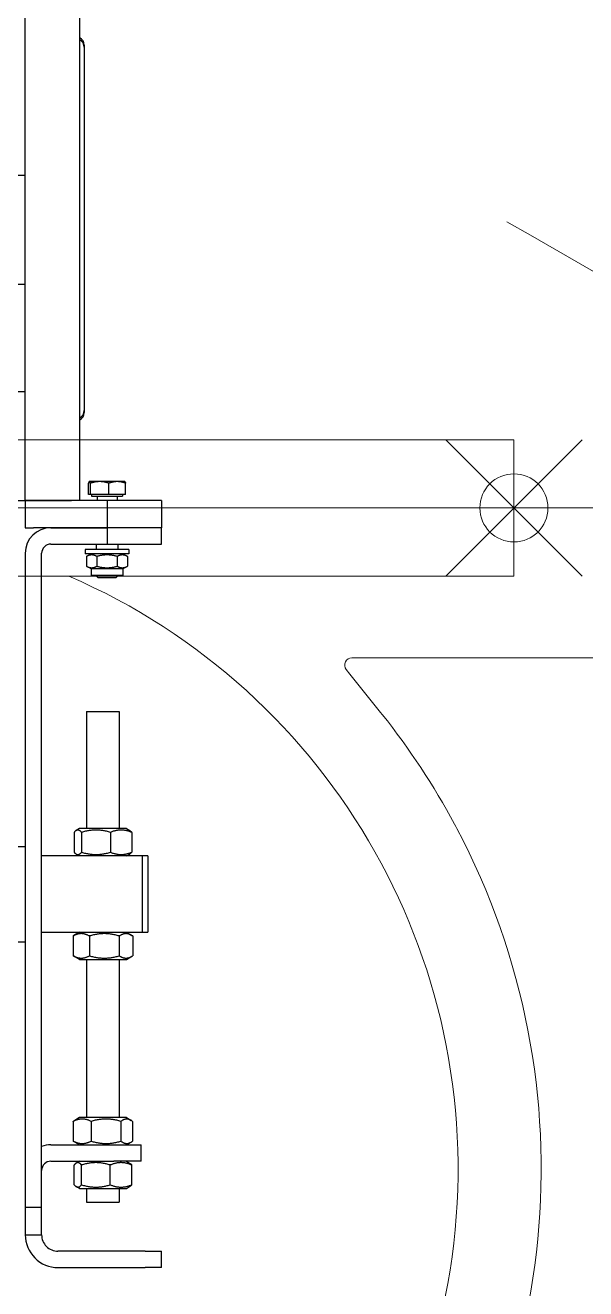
# Model space of a CAD drawing. Extents: x -3873 to 164127, y 7129 to 96529.
# Drawn here: x 43470.2 to 43675.8, y 49421.9 to 49885.4 of the extents above; entities that cross this region are included whole.
import ezdxf

# ---------------------------------------------------------------- set-up
doc = ezdxf.new("R2010")
doc.units = 0
doc.header["$PDMODE"] = 35
doc.header["$PDSIZE"] = 25
doc.layers.get('0').update_dxf_attribs({"linetype": 'CONTINUOUS'})
doc.layers.add('LAYOUT', color=90, linetype='CONTINUOUS')
doc.layers.add('LAYOUT-KROMEKA', color=1, linetype='CONTINUOUS')
doc.layers.add('LAYOUT Kromeka', color=1, linetype='CONTINUOUS', lineweight=5)

# ---------------------------------------------------------------- blocks, each defined once
blk = doc.blocks.new('*U204')
at = {"ltscale": 10}
for p, q in [((55, 634.29), (55, 440.53)), ((-25, 500), (25, 500)), ((-25, 500), (-25, 242.5)), ((25, 242.5), (25, 500)), ((115.96, 478.18), (116.84, 478.65)), ((116.84, 478.65), (117.6, 479.05)), ((60.97, 439.8), (75, 451.07)), ((75.78, 451.69), (75, 451.07)), ((59.31, 438.47), (60.97, 439.8))]:
    blk.add_line(p, q, dxfattribs=at)
blk.add_lwpolyline([(0, 500), (0, 242.5, 0.414213), (242.5, 0), (500, 0)], format="xyb", dxfattribs=at)
for centre, radius, start, end in [((242.5, 242.5), 267.5, 51.1156, 117.8334), ((242.5, 242.5), 237, 293.4048, 156.5952), ((242.5, 242.5), 267.5, 118.2333, 128.553), ((57.65, 440.53), 2.65, 180.0001, 308.768)]:
    blk.add_arc(centre, radius, start, end, dxfattribs=at)
at = {"color": 5, "ltscale": 10}
blk.add_point((0, 500), dxfattribs=at)
blk = doc.blocks.new('general_wheeld_90_485b')
at = {"ltscale": 10}
for p, q in [((100, 712.95), (105, 721.61)), ((55.35, 635.62), (100, 712.95))]:
    blk.add_line(p, q, dxfattribs=at)
blk = doc.blocks.new('A$Ccf7c2aec')
at = {"layer": 'LAYOUT-KROMEKA'}
for p, q in [((281.4, 374.1), (281.4, 276.1)), ((321.4, 374.1), (321.4, 276.1)), ((360.63, 276.1), (360.63, 374.1)), ((400.63, 276.1), (400.63, 374.1)), ((119.5, 366.6), (119.5, 276.1)), ((154.5, 366.6), (154.5, 276.1)), ((12, 276.1), (12, 270.1)), ((22, 276.1), (12, 276.1)), ((22, 270.1), (22, 276.1)), ((262, 276.1), (22, 276.1)), ((281.4, 276.1), (271.4, 276.1)), ((271.4, 276.1), (271.4, 273.1)), ((281.4, 276.1), (1830.63, 276.1)), ((281.4, 273.1), (281.4, 276.1)), ((281.4, 276.1), (281.4, 273.1)), ((12, 270.1), (22, 270.1)), ((22, 270.1), (262, 270.1)), ((123, 270.1), (123, 233.1)), ((151, 233.1), (151, 270.1)), ((271.4, 246.1), (271.4, 273.1)), ((281.4, 273.1), (281.4, 259.1)), ((281.4, 246.1), (281.4, 273.1)), ((39, 266.7), (39, 243.6)), ((45, 266.7), (45, 243.6)), ((265.4, 266.7), (265.4, 246.1)), ((271.4, 266.7), (271.4, 246.1)), ((0, 264.1), (0, 232.1)), ((6, 232.1), (6, 264.1)), ((29, 256.2), (29.69, 257.4)), ((29, 256.2), (29, 239)), ((30.37, 258.15), (37.63, 258.15)), ((30.37, 255.47), (37.63, 255.47)), ((39, 256.2), (38.31, 257.4)), ((45, 256.2), (46, 257.93)), ((53.63, 258.49), (46.37, 258.49)), ((55, 256.2), (54, 257.93)), ((55, 239), (55, 256.2)), ((113, 256.2), (114.19, 258.26)), ((113, 256.2), (113, 239)), ((121.63, 258.55), (114.37, 258.55)), ((123, 256.2), (121.81, 258.26)), ((151, 256.2), (151.7, 257.41)), ((159.63, 258.17), (152.37, 258.17)), ((159.63, 255.43), (152.37, 255.43)), ((161, 256.2), (160.3, 257.41)), ((161, 239), (161, 256.2)), ((281.4, 256.1), (1830.63, 256.1)), ((24, 253.6), (24, 241.6)), ((29, 253.6), (24, 253.6)), ((53.63, 251.92), (46.37, 251.92)), ((113, 253.6), (55, 253.6)), ((121.63, 252.57), (114.37, 252.57)), ((204, 253.6), (161, 253.6)), ((204, 253.6), (204, 241.6)), ((253.8, 240.3), (253.8, 251.9)), ((256.3, 251.9), (253.8, 251.9)), ((256.3, 251.9), (257.28, 253.61)), ((256.3, 240.3), (256.3, 251.9)), ((260.82, 253.61), (257.28, 253.61)), ((261.8, 251.9), (260.82, 253.61)), ((261.8, 238.1), (261.8, 254.1)), ((263.4, 254.1), (261.8, 254.1)), ((263.4, 238.1), (263.4, 254.1)), ((283, 251.8), (283, 240.4)), ((283.6, 251.8), (283, 251.8)), ((283.6, 252.21), (283.6, 252.93)), ((283.6, 252.93), (287.72, 252.93)), ((283.6, 252.21), (287.72, 252.21)), ((283.6, 245.38), (283.6, 252.21)), ((288.3, 252.6), (288.28, 252.63)), ((288.3, 252.57), (288.3, 252.6)), ((288.3, 248.79), (288.3, 252.57)), ((447.63, 254.46), (313.63, 254.46)), ((448.4, 254.46), (314.4, 254.46)), ((253, 249.33), (253.77, 250.1)), ((253, 242.87), (253, 249.33)), ((253.77, 250.1), (253.77, 242.1)), ((253.8, 250.1), (253.77, 250.1)), ((260.82, 249.85), (257.28, 249.85)), ((265.4, 250.1), (263.4, 250.1)), ((265.4, 246.1), (265.4, 226.1)), ((271.4, 246.1), (265.4, 246.1)), ((281.4, 246.1), (271.4, 246.1)), ((271.4, 226.1), (271.4, 246.1)), ((271.4, 226.1), (271.4, 246.1)), ((283, 249.76), (281.4, 249.76)), ((281.4, 226.1), (281.4, 246.1)), ((288.3, 242.32), (288.3, 248.79)), ((29, 241.6), (24, 241.6)), ((30.37, 244.92), (37.63, 244.92)), ((39, 233.6), (39, 243.6)), ((45, 243.6), (45, 233.6)), ((53.63, 241.02), (46.37, 241.02)), ((113, 241.6), (55, 241.6)), ((121.63, 241.61), (114.37, 241.61)), ((159.63, 244.86), (152.37, 244.86)), ((204, 241.6), (161, 241.6)), ((253, 242.87), (253.77, 242.1)), ((253.8, 242.1), (253.77, 242.1)), ((260.82, 242.35), (257.28, 242.35)), ((265.4, 242.1), (263.4, 242.1)), ((283, 242.44), (281.4, 242.44)), ((283.6, 245.38), (287.72, 245.38)), ((283.6, 239.27), (283.6, 245.38)), ((288.3, 239.6), (288.3, 242.32)), ((29, 239), (29.69, 237.8)), ((30.37, 237.05), (37.63, 237.05)), ((39, 239), (38.31, 237.8)), ((45, 239), (46, 237.27)), ((53.63, 236.71), (46.37, 236.71)), ((55, 239), (54, 237.27)), ((113, 239), (114.19, 236.94)), ((121.63, 236.65), (114.37, 236.65)), ((123, 239), (121.81, 236.94)), ((151, 239), (151.7, 237.79)), ((159.63, 237.03), (152.37, 237.03)), ((161, 239), (160.3, 237.79)), ((256.3, 240.3), (253.8, 240.3)), ((256.3, 240.3), (257.28, 238.59)), ((260.82, 238.59), (257.28, 238.59)), ((261.8, 240.3), (260.82, 238.59)), ((263.4, 238.1), (261.8, 238.1)), ((283.6, 240.4), (283, 240.4)), ((283.6, 239.27), (287.72, 239.27)), ((288.3, 239.6), (288.28, 239.57)), ((0, 226.1), (0, 232.1)), ((6, 232.1), (6, 226.1)), ((39, 233.6), (45, 233.6)), ((123, 233.1), (151, 233.1)), ((151, 231.1), (123, 231.1)), ((0, 226.1), (6, 226.1)), ((265.4, 226.1), (271.4, 226.1)), ((281.4, 226.1), (271.4, 226.1))]:
    blk.add_line(p, q, dxfattribs=at)
for centre, radius, start, end in [((12, 264.1), 12, 90, 180), ((262, 266.7), 9.4, 0, 90), ((12, 264.1), 6, 90, 180), ((35.6, 266.7), 3.4, 0, 90), ((35.6, 266.7), 9.4, 0, 21.2048), ((262, 266.7), 3.4, 0, 90), ((313.63, 257.46), 3, 206.9534, 270), ((314.4, 257.46), 3, 206.9534, 270), ((447.63, 257.46), 3, 270, 333.0466), ((448.4, 257.46), 3, 270, 333.0466)]:
    blk.add_arc(centre, radius, start, end, dxfattribs=at)
for points, weights in [([(30.37, 258.15), (28.78, 256.81), (30.37, 255.47)], [1, 1.15470053838, 1]), ([(30.37, 255.47), (28.78, 250.2), (30.37, 244.92)], [1, 1.15470053838, 1]), ([(37.63, 255.47), (39.22, 256.81), (37.63, 258.15)], [1, 1.15470053838, 1]), ([(37.63, 244.92), (39.22, 250.2), (37.63, 255.47)], [1, 1.15470053838, 1]), ([(46.37, 258.49), (44.78, 255.2), (46.37, 251.92)], [1, 1.15470053838, 1]), ([(46, 257.93), (46.16, 258.2), (46.37, 258.49)], [1.0320687716, 1.01816804189, 1]), ([(53.63, 251.92), (55.22, 255.2), (53.63, 258.49)], [1, 1.15470053838, 1]), ([(53.63, 258.49), (53.84, 258.2), (54, 257.93)], [1, 1.01816804189, 1.0320687716]), ([(114.37, 258.55), (112.78, 255.56), (114.37, 252.57)], [1, 1.15470053838, 1]), ([(114.19, 258.26), (114.27, 258.4), (114.37, 258.55)], [1.01559957791, 1.00823852928, 1]), ([(121.63, 258.55), (121.73, 258.4), (121.81, 258.26)], [1, 1.00823852928, 1.01559957791]), ([(121.63, 252.57), (123.22, 255.56), (121.63, 258.55)], [1, 1.15470053838, 1]), ([(152.37, 258.17), (150.78, 256.8), (152.37, 255.43)], [1, 1.15470053838, 1]), ([(152.37, 255.43), (150.78, 250.14), (152.37, 244.86)], [1, 1.15470053838, 1]), ([(159.63, 255.43), (161.22, 256.8), (159.63, 258.17)], [1, 1.15470053838, 1]), ([(159.63, 244.86), (161.22, 250.14), (159.63, 255.43)], [1, 1.15470053838, 1]), ([(46.37, 251.92), (44.78, 246.47), (46.37, 241.02)], [1, 1.15470053838, 1]), ([(53.63, 241.02), (55.22, 246.47), (53.63, 251.92)], [1, 1.15470053838, 1]), ([(114.37, 252.57), (112.78, 247.09), (114.37, 241.61)], [1, 1.15470053838, 1]), ([(121.63, 241.61), (123.22, 247.09), (121.63, 252.57)], [1, 1.15470053838, 1]), ([(257.28, 253.61), (256.2, 251.73), (257.28, 249.85)], [1, 1.15470053838, 1]), ([(260.82, 249.85), (261.9, 251.73), (260.82, 253.61)], [1, 1.15470053838, 1]), ([(288.3, 252.57), (288.3, 252.74), (287.72, 252.93)], [1, 1.0379548493, 1]), ([(287.72, 252.21), (288.3, 252.4), (288.3, 252.57)], [1, 1.0379548493, 1]), ([(288.3, 248.79), (288.3, 250.38), (287.72, 252.21)], [1, 1.0379548493, 1]), ([(257.28, 249.85), (256.2, 246.1), (257.28, 242.35)], [1, 1.15470053838, 1]), ([(260.82, 242.35), (261.9, 246.1), (260.82, 249.85)], [1, 1.15470053838, 1]), ([(287.72, 245.38), (288.3, 247.21), (288.3, 248.79)], [1, 1.0379548493, 1]), ([(30.37, 244.92), (28.78, 240.99), (30.37, 237.05)], [1, 1.15470053838, 1]), ([(37.63, 237.05), (39.22, 240.99), (37.63, 244.92)], [1, 1.15470053838, 1]), ([(46.37, 241.02), (44.78, 238.87), (46.37, 236.71)], [1, 1.15470053838, 1]), ([(53.63, 236.71), (55.22, 238.87), (53.63, 241.02)], [1, 1.15470053838, 1]), ([(114.37, 241.61), (112.78, 239.13), (114.37, 236.65)], [1, 1.15470053838, 1]), ([(121.63, 236.65), (123.22, 239.13), (121.63, 241.61)], [1, 1.15470053838, 1]), ([(152.37, 244.86), (150.78, 240.95), (152.37, 237.03)], [1, 1.15470053838, 1]), ([(159.63, 237.03), (161.22, 240.95), (159.63, 244.86)], [1, 1.15470053838, 1]), ([(257.28, 242.35), (256.2, 240.47), (257.28, 238.59)], [1, 1.15470053838, 1]), ([(260.82, 238.59), (261.9, 240.47), (260.82, 242.35)], [1, 1.15470053838, 1]), ([(288.3, 242.32), (288.3, 243.74), (287.72, 245.38)], [1, 1.0379548493, 1]), ([(287.72, 239.27), (288.3, 240.91), (288.3, 242.32)], [1, 1.0379548493, 1]), ([(30.37, 237.05), (29.9, 237.45), (29.69, 237.8)], [1, 1.04158135675, 1.0608097308]), ([(38.31, 237.8), (38.1, 237.45), (37.63, 237.05)], [1.0608097308, 1.04158135675, 1]), ([(152.37, 237.03), (151.91, 237.43), (151.7, 237.79)], [1, 1.04070540454, 1.05998968184]), ([(160.3, 237.79), (160.09, 237.43), (159.63, 237.03)], [1.05998968184, 1.04070540454, 1]), ([(288.28, 239.57), (288.2, 239.43), (287.72, 239.27)], [1.01093100933, 1.03133461853, 1]), ([(123, 233.1), (123, 231.88), (123, 231.1)], [1, 1.00686836792, 1]), ([(151, 231.1), (151, 231.88), (151, 233.1)], [1, 1.00686836792, 1])]:
    blk.add_rational_spline(points, weights, degree=2, dxfattribs=at)

msp = doc.modelspace()

# ---------------------------------------------------------------- linework, layer by layer
at = {"layer": 'LAYOUT Kromeka', "ltscale": 20}
msp.add_line((43649.46, 49708.32), (43868.46, 49708.32), dxfattribs=at)

# ---------------------------------------------------------------- block references
at = {"layer": 'LAYOUT', "color": 4, "linetype": 'Continuous', "ltscale": 20, "rotation": 89.99999999999999}
msp.add_blockref('A$Ccf7c2aec', (43746.26, 49429.67), dxfattribs=at)
at = {"layer": 'LAYOUT Kromeka', "ltscale": 20}
for name, p, rotation in [('general_wheeld_90_485b', (44368.46, 49708.32), 90), ('*U204', (43149.46, 49708.32), 270)]:
    msp.add_blockref(name, p, dxfattribs=dict(at, rotation=rotation))

doc.saveas('drawing.dxf')
